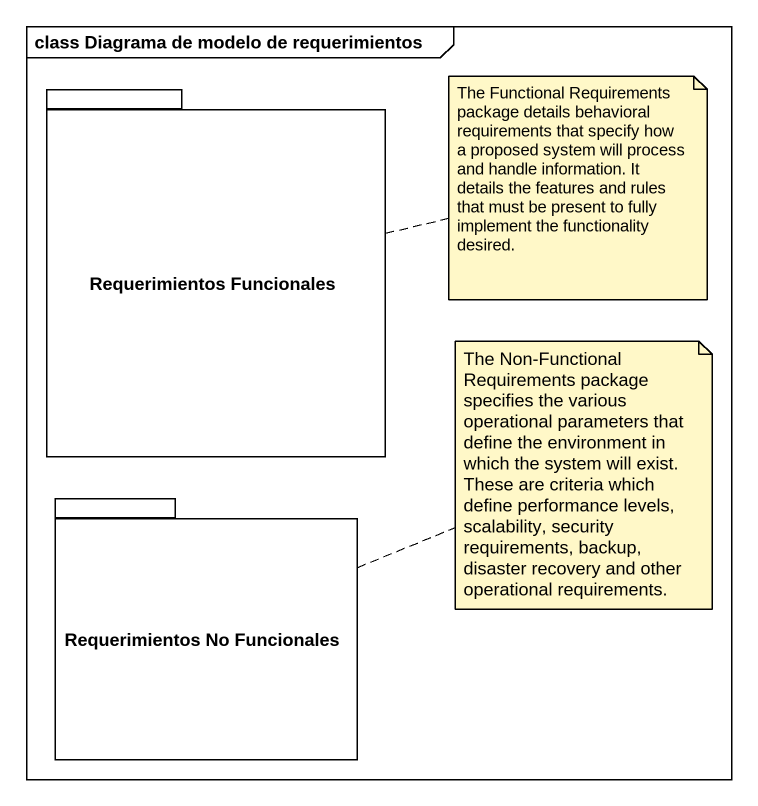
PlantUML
@startuml
mainframe class Diagrama de modelo de requerimientos
package "Requerimientos Funcionales" as Requerimientos_Funcionales {
}
package "Requerimientos No Funcionales" as Requerimientos_No {
}
note right of Requerimientos_Funcionales : The Functional Requirements package details behavioral requirements that specify how a proposed system will process and handle information. It details the features and rules that must be present to fully implement the functionality desired.
note right of Requerimientos_No : The Non-Functional Requirements package specifies the various operational parameters that define the environment in which the system will exist. These are criteria which define performance levels, scalability, security requirements, backup, disaster recovery and other operational requirements.
@enduml
